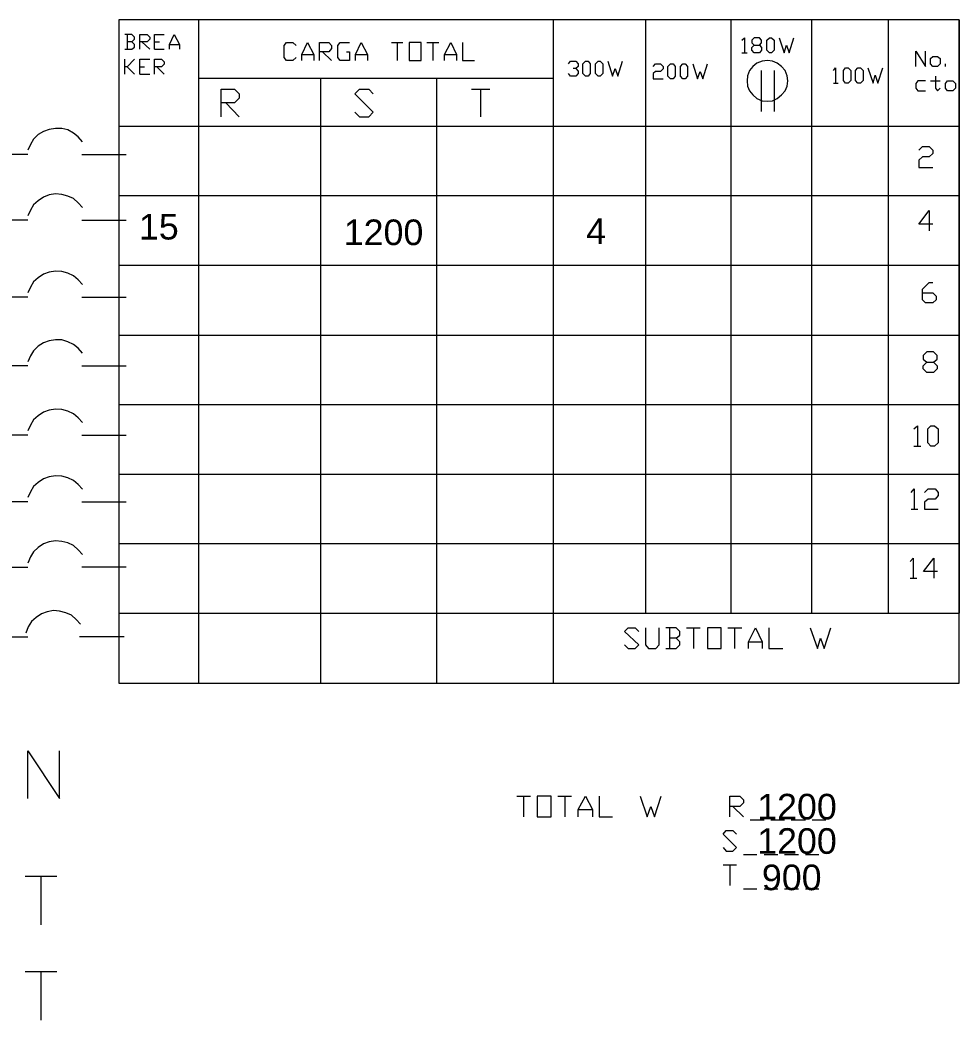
# Model space of a CAD drawing. Header units: millimetres. Extents: x -0.3 to 50, y -1 to 21.3.
# Drawn here: x 8.425 to 11.728, y 11.861 to 15.378 of the extents above; entities that cross this region are included whole.
import ezdxf

# ---------------------------------------------------------------- set-up
doc = ezdxf.new("R2010")
doc.units = ezdxf.units.MM
doc.header["$LTSCALE"] = 0.5
doc.layers.add('TABLA', color=7, linetype='Continuous')
doc.styles.get("Standard").update_dxf_attribs({"font": 'arial.ttf'})

msp = doc.modelspace()

# ---------------------------------------------------------------- linework, layer by layer
at = {"layer": 'TABLA', "color": 7, "linetype": 'Continuous', "lineweight": 18, "true_color": 0x000007}
for p, q in [((9.0534, 15.3785), (9.0534, 13.0465)), ((10.3009, 15.3785), (10.3009, 13.0465)), ((10.6251, 15.3785), (10.6251, 13.2919)), ((10.9256, 15.3785), (10.9256, 13.2919)), ((11.2095, 15.3785), (11.2095, 13.2919)), ((11.4788, 15.3785), (11.4788, 13.2919)), ((11.728, 15.3785), (11.728, 13.2919)), ((8.8024, 15.3272), (8.8024, 15.2759)), ((8.8537, 15.3015), (8.8812, 15.2759)), ((8.8977, 15.3015), (8.916, 15.3015)), ((8.8977, 15.2759), (8.9325, 15.2759)), ((8.9508, 15.2924), (8.9856, 15.2924)), ((9.4894, 15.2667), (9.5205, 15.2356)), ((9.7312, 15.2997), (9.7715, 15.2997)), ((9.7513, 15.2997), (9.7513, 15.2356)), ((9.8557, 15.2997), (9.8979, 15.2997)), ((9.8777, 15.2997), (9.8777, 15.2356)), ((8.7932, 15.188), (8.7932, 15.2411)), ((9.4161, 15.2576), (9.4582, 15.2576)), ((9.6048, 15.2576), (9.6469, 15.2576)), ((9.918, 15.2576), (9.9602, 15.2576)), ((10.9641, 15.2631), (10.9824, 15.2631)), ((8.8024, 15.2136), (8.828, 15.188)), ((8.8464, 15.2136), (8.8629, 15.2136)), ((8.9068, 15.2136), (8.9325, 15.188)), ((11.0318, 15.2008), (11.0318, 15.0561)), ((11.0776, 15.2008), (11.0776, 15.0561)), ((11.6803, 15.2154), (11.6803, 15.2246)), ((8.8464, 15.188), (8.8812, 15.188)), ((10.3009, 15.1733), (9.0534, 15.1733)), ((9.482, 15.1733), (9.482, 13.0465)), ((9.8906, 15.1733), (9.8906, 13.0465)), ((11.6272, 15.1641), (11.662, 15.1641)), ((10.0133, 15.1348), (10.0774, 15.1348)), ((10.0444, 15.1348), (10.0444, 15.0377)), ((11.2865, 15.1568), (11.303, 15.1568)), ((9.1486, 15.0872), (9.1963, 15.0377)), ((8.7731, 15.0048), (11.728, 15.0048)), ((8.4525, 14.9058), (7.5604, 14.9058)), ((8.643, 14.9058), (8.7987, 14.9058)), ((8.7731, 14.7611), (11.728, 14.7611)), ((8.4525, 14.675), (7.5604, 14.675)), ((8.643, 14.675), (8.7987, 14.675)), ((8.7731, 14.5157), (11.728, 14.5157)), ((8.4525, 14.4039), (7.5604, 14.4039)), ((8.643, 14.4039), (8.7987, 14.4039)), ((8.7731, 14.2702), (11.728, 14.2702)), ((8.4525, 14.1621), (7.5604, 14.1621)), ((8.643, 14.1621), (8.7987, 14.1621)), ((8.7731, 14.0265), (11.728, 14.0265)), ((8.4525, 13.9184), (7.5604, 13.9184)), ((8.643, 13.9184), (8.7987, 13.9184)), ((11.5686, 13.88), (11.5942, 13.88)), ((8.7731, 13.7811), (11.728, 13.7811)), ((8.4525, 13.684), (7.5604, 13.684)), ((8.643, 13.684), (8.7987, 13.684)), ((11.5594, 13.6583), (11.5832, 13.6583)), ((8.7731, 13.5374), (11.728, 13.5374)), ((8.4525, 13.4531), (7.5604, 13.4531)), ((8.643, 13.455), (8.7987, 13.455)), ((11.5558, 13.4147), (11.5796, 13.4147)), ((8.7731, 13.2919), (11.728, 13.2919)), ((10.7094, 13.2406), (10.7094, 13.1674)), ((10.7699, 13.2406), (10.8175, 13.2406)), ((10.7937, 13.2406), (10.7937, 13.1674)), ((10.9146, 13.2406), (10.9641, 13.2406)), ((10.9384, 13.2406), (10.9384, 13.1674)), ((8.4525, 13.2077), (7.553, 13.2077)), ((8.6339, 13.2095), (8.7914, 13.2095)), ((10.9879, 13.1912), (11.0355, 13.1912)), ((8.7932, 13.0465), (11.226, 13.0465)), ((10.1727, 12.6489), (10.2203, 12.6489)), ((10.1965, 12.6489), (10.1965, 12.5757)), ((10.3174, 12.6489), (10.365, 12.6489)), ((10.3412, 12.6489), (10.3412, 12.5757)), ((10.3888, 12.6013), (10.4383, 12.6013)), ((10.9329, 12.6123), (10.9695, 12.5757)), ((10.9934, 12.5647), (11.0428, 12.5647)), ((11.0666, 12.5647), (11.1143, 12.5647)), ((11.1381, 12.5647), (11.1875, 12.5647)), ((11.2114, 12.5647), (11.259, 12.5647)), ((10.9695, 12.4438), (11.0172, 12.4438)), ((11.0428, 12.4438), (11.0905, 12.4438)), ((11.1143, 12.4438), (11.1637, 12.4438)), ((11.1875, 12.4438), (11.2352, 12.4438)), ((10.8981, 12.4071), (10.9457, 12.4071)), ((10.9219, 12.4071), (10.9219, 12.3338)), ((8.4433, 12.3668), (8.5551, 12.3668)), ((8.4983, 12.3668), (8.4983, 12.1965)), ((10.9695, 12.3229), (11.0172, 12.3229)), ((11.0428, 12.3229), (11.0905, 12.3229)), ((11.1143, 12.3229), (11.1637, 12.3229)), ((11.1875, 12.3229), (11.2352, 12.3229)), ((8.4433, 12.0316), (8.5551, 12.0316)), ((8.4983, 12.0316), (8.4983, 11.8612))]:
    msp.add_line(p, q, dxfattribs=at)
for points in [[(8.7731, 13.0465), (11.728, 13.0465), (11.728, 15.3785), (8.7731, 15.3785)], [(11.0611, 15.2631), (11.052, 15.2722), (11.052, 15.307), (11.0611, 15.3162), (11.0685, 15.3162), (11.0776, 15.307), (11.0776, 15.2722), (11.0685, 15.2631)], [(9.7935, 15.2356), (9.8356, 15.2356), (9.8356, 15.2997), (9.7935, 15.2997)], [(10.4145, 15.1806), (10.4053, 15.1898), (10.4053, 15.2246), (10.4145, 15.2338), (10.4236, 15.2338), (10.431, 15.2246), (10.431, 15.1898), (10.4236, 15.1806)], [(10.4584, 15.1806), (10.4493, 15.1898), (10.4493, 15.2246), (10.4584, 15.2338), (10.4658, 15.2338), (10.4749, 15.2246), (10.4749, 15.1898), (10.4658, 15.1806)], [(11.1253, 15.1641), (11.1234, 15.1825), (11.1161, 15.2008), (11.1033, 15.2154), (11.0886, 15.2264), (11.0721, 15.2338), (11.0538, 15.2356), (11.0355, 15.2338), (11.0172, 15.2264), (11.0025, 15.2154), (10.9915, 15.2008), (10.9842, 15.1825), (10.9824, 15.1641), (10.9842, 15.1458), (10.9915, 15.1293), (11.0025, 15.1147), (11.0172, 15.1019), (11.0355, 15.0945), (11.0538, 15.0927), (11.0721, 15.0945), (11.0886, 15.1019), (11.1033, 15.1147), (11.1161, 15.1293), (11.1234, 15.1458)], [(11.6529, 15.2154), (11.6364, 15.2154), (11.6272, 15.2246), (11.6272, 15.2429), (11.6364, 15.2502), (11.6529, 15.2502), (11.662, 15.2429), (11.662, 15.2246)], [(10.7131, 15.1715), (10.7039, 15.1806), (10.7039, 15.2154), (10.7131, 15.2246), (10.7222, 15.2246), (10.7296, 15.2154), (10.7296, 15.1806), (10.7222, 15.1715)], [(10.757, 15.1715), (10.7479, 15.1806), (10.7479, 15.2154), (10.757, 15.2246), (10.7644, 15.2246), (10.7735, 15.2154), (10.7735, 15.1806), (10.7644, 15.1715)], [(11.3286, 15.1568), (11.3213, 15.166), (11.3213, 15.2008), (11.3286, 15.2099), (11.3378, 15.2099), (11.3469, 15.2008), (11.3469, 15.166), (11.3378, 15.1568)], [(11.3726, 15.1568), (11.3634, 15.166), (11.3634, 15.2008), (11.3726, 15.2099), (11.3817, 15.2099), (11.3909, 15.2008), (11.3909, 15.166), (11.3817, 15.1568)], [(11.706, 15.1293), (11.6877, 15.1293), (11.6803, 15.1385), (11.6803, 15.155), (11.6877, 15.1641), (11.706, 15.1641), (11.7151, 15.155), (11.7151, 15.1385)], [(11.629, 13.88), (11.618, 13.891), (11.618, 13.9404), (11.629, 13.9514), (11.6419, 13.9514), (11.6547, 13.9404), (11.6547, 13.891), (11.6419, 13.88)], [(10.8431, 13.1674), (10.8908, 13.1674), (10.8908, 13.2406), (10.8431, 13.2406)], [(10.2441, 12.5757), (10.2936, 12.5757), (10.2936, 12.6489), (10.2441, 12.6489)]]:
    msp.add_lwpolyline(points, close=True, dxfattribs=at)
for points in [[(8.8189, 15.3015), (8.828, 15.3107), (8.828, 15.318), (8.8189, 15.3272), (8.7932, 15.3272)], [(8.7932, 15.2759), (8.8189, 15.2759), (8.828, 15.2832), (8.828, 15.2924), (8.8189, 15.3015), (8.8024, 15.3015)], [(8.8464, 15.2759), (8.8464, 15.3272), (8.872, 15.3272), (8.8812, 15.318), (8.8812, 15.3107), (8.872, 15.3015), (8.8464, 15.3015)], [(8.8977, 15.2759), (8.8977, 15.3272), (8.9325, 15.3272)], [(8.9508, 15.2759), (8.9508, 15.2924), (8.9673, 15.3272), (8.9856, 15.2924), (8.9856, 15.2759)], [(10.9641, 15.307), (10.9732, 15.3162), (10.9732, 15.2631)], [(11.008, 15.2631), (10.9989, 15.2722), (10.9989, 15.2814), (11.008, 15.2905), (11.0263, 15.2905), (11.0337, 15.2979), (11.0337, 15.307), (11.0263, 15.3162), (11.008, 15.3162), (10.9989, 15.307), (10.9989, 15.2979), (11.008, 15.2905)], [(11.0959, 15.3162), (11.1124, 15.2631), (11.1216, 15.2905), (11.1308, 15.2631), (11.1472, 15.3162)], [(9.3959, 15.2466), (9.3849, 15.2356), (9.363, 15.2356), (9.3538, 15.2466), (9.3538, 15.2887), (9.363, 15.2997), (9.3849, 15.2997), (9.3959, 15.2887)], [(9.4161, 15.2356), (9.4161, 15.2576), (9.4362, 15.2997), (9.4582, 15.2576), (9.4582, 15.2356)], [(9.4784, 15.2356), (9.4784, 15.2997), (9.5113, 15.2997), (9.5205, 15.2887), (9.5205, 15.2777), (9.5113, 15.2667), (9.4784, 15.2667)], [(9.5736, 15.2667), (9.5846, 15.2667), (9.5846, 15.2356), (9.5516, 15.2356), (9.5425, 15.2466), (9.5425, 15.2887), (9.5516, 15.2997), (9.5846, 15.2997)], [(9.6048, 15.2356), (9.6048, 15.2576), (9.6249, 15.2997), (9.6469, 15.2576), (9.6469, 15.2356)], [(9.918, 15.2356), (9.918, 15.2576), (9.94, 15.2997), (9.9602, 15.2576), (9.9602, 15.2356)], [(9.9821, 15.2997), (9.9821, 15.2356), (10.0243, 15.2356)], [(11.0263, 15.2905), (11.0337, 15.2814), (11.0337, 15.2722), (11.0263, 15.2631), (11.008, 15.2631)], [(11.5759, 15.2154), (11.5759, 15.2686), (11.6107, 15.2154), (11.6107, 15.2686)], [(8.828, 15.2411), (8.8024, 15.2136), (8.7932, 15.2136)], [(8.8464, 15.188), (8.8464, 15.2411), (8.8812, 15.2411)], [(8.8977, 15.188), (8.8977, 15.2411), (8.9233, 15.2411), (8.9325, 15.2319), (8.9325, 15.2228), (8.9233, 15.2136), (8.8977, 15.2136)], [(10.354, 15.2246), (10.3614, 15.2338), (10.3797, 15.2338), (10.3888, 15.2246), (10.3888, 15.2154), (10.3797, 15.2081), (10.3705, 15.2081)], [(10.4933, 15.2338), (10.5097, 15.1806), (10.5189, 15.2081), (10.5281, 15.1806), (10.5445, 15.2338)], [(10.3797, 15.2081), (10.3888, 15.199), (10.3888, 15.1898), (10.3797, 15.1806), (10.3614, 15.1806), (10.354, 15.1898)], [(10.6526, 15.2154), (10.66, 15.2246), (10.6783, 15.2246), (10.6874, 15.2154), (10.6874, 15.2063), (10.6783, 15.1971), (10.66, 15.1971), (10.6526, 15.1898), (10.6526, 15.1715), (10.6874, 15.1715)], [(10.7919, 15.2246), (10.8083, 15.1715), (10.8175, 15.1971), (10.8267, 15.1715), (10.8431, 15.2246)], [(11.2865, 15.2008), (11.2938, 15.2099), (11.2938, 15.1568)], [(11.4074, 15.2099), (11.4257, 15.1568), (11.433, 15.1843), (11.4422, 15.1568), (11.4605, 15.2099)], [(11.6107, 15.1641), (11.5832, 15.1641), (11.5759, 15.155), (11.5759, 15.1385), (11.5832, 15.1293), (11.6107, 15.1293)], [(11.6455, 15.1806), (11.6455, 15.1385), (11.6529, 15.1293), (11.662, 15.1385)], [(9.1321, 15.0377), (9.1321, 15.1348), (9.1798, 15.1348), (9.1963, 15.1183), (9.1963, 15.1037), (9.1798, 15.0872), (9.1321, 15.0872)], [(9.6029, 15.0542), (9.6194, 15.0377), (9.6524, 15.0377), (9.6671, 15.0542), (9.6029, 15.1183), (9.6194, 15.1348), (9.6524, 15.1348), (9.6671, 15.1183)], [(8.6449, 14.9498), (8.6302, 14.9681), (8.6137, 14.981), (8.5936, 14.9919), (8.5716, 14.9974), (8.5496, 14.9974), (8.5276, 14.9938), (8.5075, 14.9865), (8.4891, 14.9755), (8.4727, 14.959), (8.4617, 14.9407), (8.4525, 14.9205)], [(11.5869, 14.9205), (11.5997, 14.9333), (11.6235, 14.9333), (11.6364, 14.9205), (11.6364, 14.9095), (11.6235, 14.8967), (11.5997, 14.8967), (11.5869, 14.8857), (11.5869, 14.86), (11.6364, 14.86)], [(8.6449, 14.719), (8.6302, 14.7355), (8.6137, 14.7501), (8.5936, 14.7593), (8.5716, 14.7648), (8.5496, 14.7666), (8.5276, 14.763), (8.5075, 14.7556), (8.4891, 14.7428), (8.4727, 14.7282), (8.4617, 14.7098), (8.4525, 14.6897)], [(11.6364, 14.6604), (11.5869, 14.6604), (11.6235, 14.708), (11.6235, 14.6366)], [(8.6449, 14.4479), (8.6302, 14.4644), (8.6137, 14.479), (8.5936, 14.4882), (8.5716, 14.4937), (8.5496, 14.4955), (8.5276, 14.4918), (8.5075, 14.4845), (8.4891, 14.4717), (8.4727, 14.457), (8.4617, 14.4387), (8.4525, 14.4186)], [(11.5997, 14.4186), (11.6364, 14.4186), (11.6474, 14.4076), (11.6474, 14.3947), (11.6364, 14.3838), (11.6107, 14.3838), (11.5997, 14.3947), (11.5997, 14.4314), (11.6235, 14.4552), (11.6364, 14.4552)], [(8.6449, 14.2061), (8.6302, 14.2244), (8.6137, 14.2372), (8.5936, 14.2464), (8.5716, 14.2537), (8.5496, 14.2537), (8.5276, 14.25), (8.5075, 14.2427), (8.4891, 14.2317), (8.4727, 14.2152), (8.4617, 14.1969), (8.4525, 14.1767)], [(11.6144, 14.1383), (11.6016, 14.1511), (11.6016, 14.1621), (11.6144, 14.1749), (11.6382, 14.1749), (11.651, 14.1859), (11.651, 14.1987), (11.6382, 14.2116), (11.6144, 14.2116), (11.6016, 14.1987), (11.6016, 14.1859), (11.6144, 14.1749)], [(11.6382, 14.1749), (11.651, 14.1621), (11.651, 14.1511), (11.6382, 14.1383), (11.6144, 14.1383)], [(8.6449, 13.9624), (8.6302, 13.9789), (8.6137, 13.9936), (8.5936, 14.0027), (8.5716, 14.0082), (8.5496, 14.01), (8.5276, 14.0064), (8.5075, 13.9991), (8.4891, 13.9862), (8.4727, 13.9716), (8.4617, 13.9533), (8.4525, 13.9331)], [(11.5686, 13.9404), (11.5814, 13.9514), (11.5814, 13.88)], [(8.6449, 13.7279), (8.6302, 13.7444), (8.6137, 13.7591), (8.5936, 13.7682), (8.5716, 13.7737), (8.5496, 13.7756), (8.5276, 13.7719), (8.5075, 13.7646), (8.4891, 13.7517), (8.4727, 13.7371), (8.4617, 13.7188), (8.4525, 13.6986)], [(11.5594, 13.7169), (11.5704, 13.7298), (11.5704, 13.6583)], [(11.6071, 13.7169), (11.6199, 13.7298), (11.6437, 13.7298), (11.6547, 13.7169), (11.6547, 13.7059), (11.6437, 13.6931), (11.6199, 13.6931), (11.6071, 13.6821), (11.6071, 13.6583), (11.6547, 13.6583)], [(8.6449, 13.4989), (8.6302, 13.5154), (8.6137, 13.5301), (8.5936, 13.5392), (8.5716, 13.5447), (8.5496, 13.5466), (8.5276, 13.5429), (8.5075, 13.5356), (8.4891, 13.5228), (8.4727, 13.5081), (8.4617, 13.4898), (8.4525, 13.4678)], [(11.5558, 13.4733), (11.5668, 13.4861), (11.5668, 13.4147)], [(11.6529, 13.4385), (11.6034, 13.4385), (11.64, 13.4861), (11.64, 13.4147)], [(8.6375, 13.2535), (8.6229, 13.27), (8.6064, 13.2846), (8.5862, 13.2938), (8.5642, 13.2993), (8.5423, 13.3011), (8.5203, 13.2974), (8.5001, 13.2901), (8.4818, 13.2773), (8.4653, 13.2626), (8.4543, 13.2443), (8.4452, 13.2223)], [(10.5519, 13.1802), (10.5647, 13.1674), (10.5885, 13.1674), (10.6013, 13.1802), (10.5519, 13.2278), (10.5647, 13.2406), (10.5885, 13.2406), (10.6013, 13.2278)], [(10.6251, 13.2406), (10.6251, 13.1802), (10.6361, 13.1674), (10.6618, 13.1674), (10.6728, 13.1802), (10.6728, 13.2406)], [(10.7332, 13.204), (10.7461, 13.215), (10.7461, 13.2278), (10.7332, 13.2406), (10.6966, 13.2406)], [(10.9879, 13.1674), (10.9879, 13.1912), (11.0117, 13.2406), (11.0355, 13.1912), (11.0355, 13.1674)], [(11.0593, 13.2406), (11.0593, 13.1674), (11.1088, 13.1674)], [(11.204, 13.2406), (11.2297, 13.1674), (11.2407, 13.204), (11.2535, 13.1674), (11.2773, 13.2406)], [(10.6966, 13.1674), (10.7332, 13.1674), (10.7461, 13.1802), (10.7461, 13.1912), (10.7332, 13.204), (10.7094, 13.204)], [(8.4525, 12.6398), (8.4525, 12.8083), (8.5642, 12.6398), (8.5642, 12.8083)], [(10.3888, 12.5757), (10.3888, 12.6013), (10.4145, 12.6489), (10.4383, 12.6013), (10.4383, 12.5757)], [(10.4621, 12.6489), (10.4621, 12.5757), (10.5097, 12.5757)], [(10.6068, 12.6489), (10.6306, 12.5757), (10.6435, 12.6123), (10.6563, 12.5757), (10.6801, 12.6489)], [(10.9219, 12.5757), (10.9219, 12.6489), (10.9567, 12.6489), (10.9695, 12.6361), (10.9695, 12.6251), (10.9567, 12.6123), (10.9219, 12.6123)], [(10.8981, 12.4676), (10.9091, 12.4548), (10.9329, 12.4548), (10.9457, 12.4676), (10.8981, 12.5152), (10.9091, 12.528), (10.9329, 12.528), (10.9457, 12.5152)]]:
    msp.add_lwpolyline(points, dxfattribs=at)

# ---------------------------------------------------------------- texts
at = {"layer": 'TABLA', "char_height": 0.0901, "attachment_point": 1}
for s, width, insert in [('15', 0.090104, (8.8434, 14.6965)), ('1200', 0.090104, (9.5639, 14.6768)), ('4', 0.005066, (10.4165, 14.6809)), ('1200', 0.090104, (11.0181, 12.6567)), ('1200', 0.090104, (11.0181, 12.5358)), ('900', 0.090104, (11.0346, 12.4079))]:
    msp.add_mtext_dynamic_manual_height_columns(s, width=width, gutter_width=0.4505, heights=[0], dxfattribs=dict(at, insert=insert))

doc.saveas('drawing.dxf')
